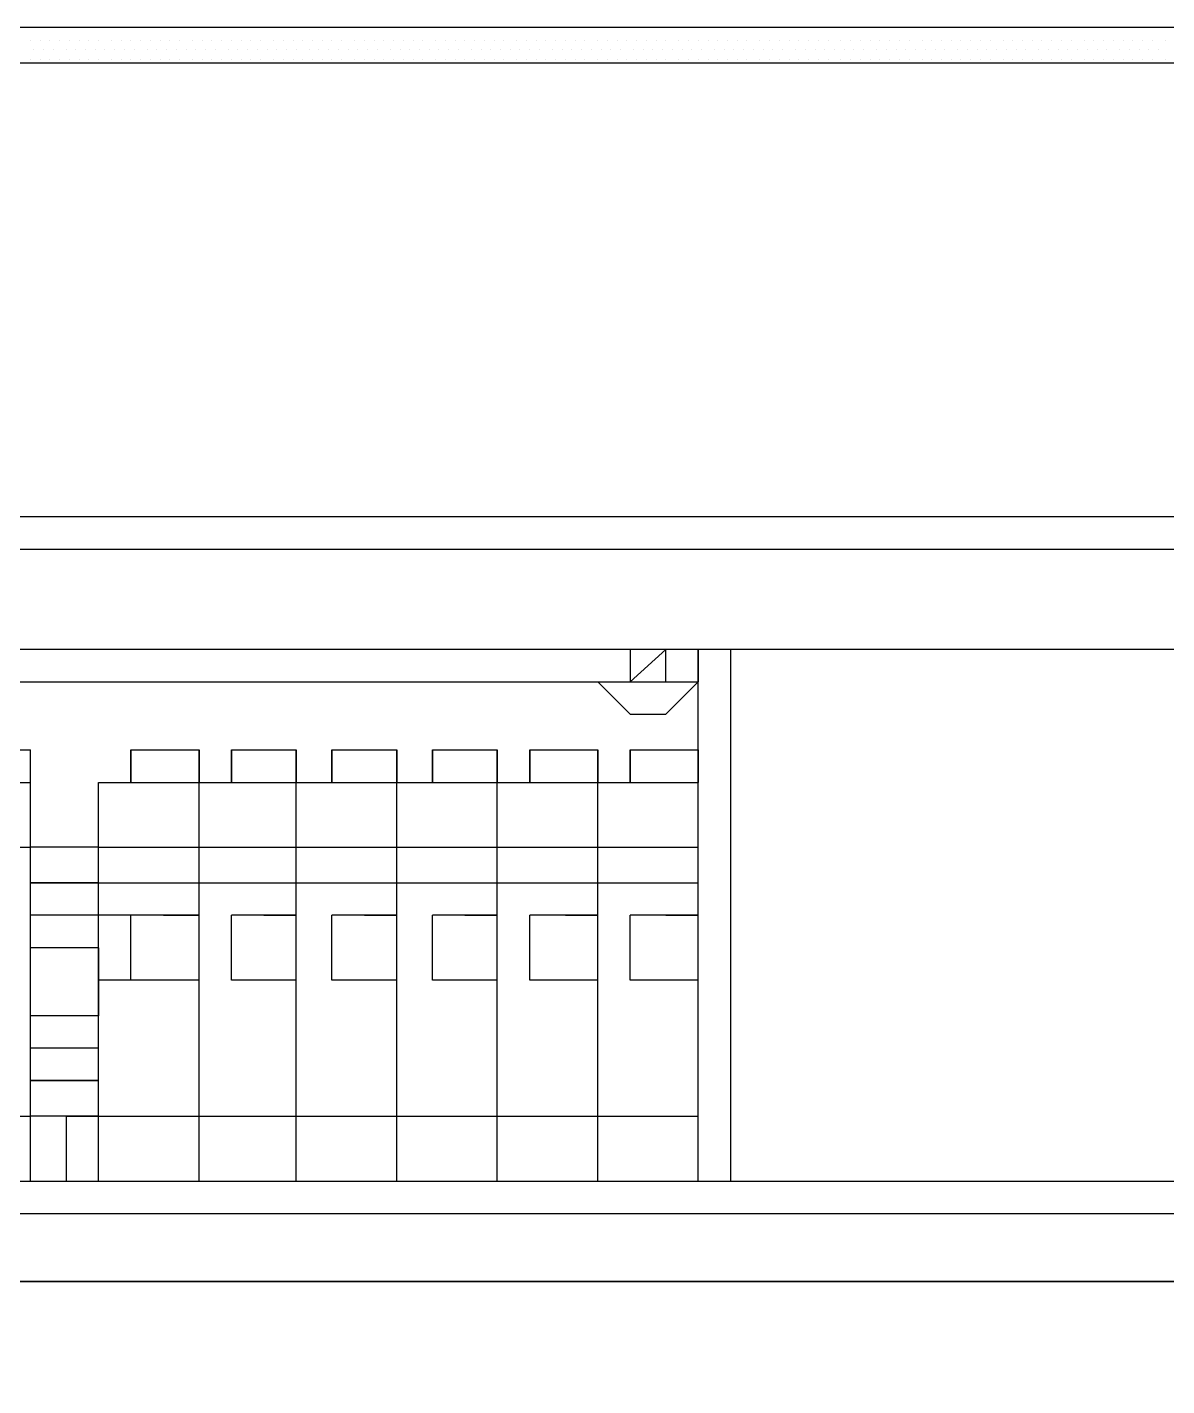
# Model space of a CAD drawing. Header units: metres. Extents: x 17 to 1264, y 17 to 859.
# Drawn here: x 344 to 394.6, y 662.2 to 722.6 of the extents above; entities that cross this region are included whole.
import ezdxf

# ---------------------------------------------------------------- set-up
doc = ezdxf.new("R2010")
doc.units = ezdxf.units.M
for name, color, linetype in [('LINES', 7, 'Continuous'), ('POLYLINES', 4, 'Continuous'), ('RECTS', 7, 'Continuous')]:
    doc.layers.add(name, color=color, linetype=linetype)

msp = doc.modelspace()

# ---------------------------------------------------------------- linework, layer by layer
at = {"layer": 'LINES'}
for p, q in [((344.298, 722.592), (344.298, 722.592)), ((344.73, 722.592), (344.73, 722.592)), ((345.162, 722.592), (345.162, 722.592)), ((345.738, 722.592), (345.738, 722.592)), ((346.17, 722.592), (346.17, 722.592)), ((346.602, 722.592), (346.602, 722.592)), ((347.034, 722.592), (347.034, 722.592)), ((347.466, 722.592), (347.466, 722.592)), ((347.898, 722.592), (347.898, 722.592)), ((348.33, 722.592), (348.33, 722.592)), ((348.762, 722.592), (348.762, 722.592)), ((349.338, 722.592), (349.338, 722.592)), ((349.77, 722.592), (349.77, 722.592)), ((350.202, 722.592), (350.202, 722.592)), ((350.634, 722.592), (350.634, 722.592)), ((351.066, 722.592), (351.066, 722.592)), ((351.498, 722.592), (351.498, 722.592)), ((351.93, 722.592), (351.93, 722.592)), ((352.362, 722.592), (352.362, 722.592)), ((352.938, 722.592), (352.938, 722.592)), ((353.37, 722.592), (353.37, 722.592)), ((353.802, 722.592), (353.802, 722.592)), ((354.234, 722.592), (354.234, 722.592)), ((354.666, 722.592), (354.666, 722.592)), ((355.098, 722.592), (355.098, 722.592)), ((355.53, 722.592), (355.53, 722.592)), ((355.962, 722.592), (355.962, 722.592)), ((356.538, 722.592), (356.538, 722.592)), ((356.97, 722.592), (356.97, 722.592)), ((357.402, 722.592), (357.402, 722.592)), ((357.834, 722.592), (357.834, 722.592)), ((358.266, 722.592), (358.266, 722.592)), ((358.698, 722.592), (358.698, 722.592)), ((359.13, 722.592), (359.13, 722.592)), ((359.562, 722.592), (359.562, 722.592)), ((360.138, 722.592), (360.138, 722.592)), ((360.57, 722.592), (360.57, 722.592)), ((361.002, 722.592), (361.002, 722.592)), ((361.434, 722.592), (361.434, 722.592)), ((361.866, 722.592), (361.866, 722.592)), ((362.298, 722.592), (362.298, 722.592)), ((362.73, 722.592), (362.73, 722.592)), ((363.162, 722.592), (363.162, 722.592)), ((363.738, 722.592), (363.738, 722.592)), ((364.17, 722.592), (364.17, 722.592)), ((364.602, 722.592), (364.602, 722.592)), ((365.034, 722.592), (365.034, 722.592)), ((365.466, 722.592), (365.466, 722.592)), ((365.898, 722.592), (365.898, 722.592)), ((366.33, 722.592), (366.33, 722.592)), ((366.762, 722.592), (366.762, 722.592)), ((367.338, 722.592), (367.338, 722.592)), ((367.77, 722.592), (367.77, 722.592)), ((368.202, 722.592), (368.202, 722.592)), ((368.634, 722.592), (368.634, 722.592)), ((369.066, 722.592), (369.066, 722.592)), ((369.498, 722.592), (369.498, 722.592)), ((369.93, 722.592), (369.93, 722.592)), ((370.362, 722.592), (370.362, 722.592)), ((370.938, 722.592), (370.938, 722.592)), ((371.37, 722.592), (371.37, 722.592)), ((371.802, 722.592), (371.802, 722.592)), ((372.234, 722.592), (372.234, 722.592)), ((372.666, 722.592), (372.666, 722.592)), ((373.098, 722.592), (373.098, 722.592)), ((373.53, 722.592), (373.53, 722.592)), ((373.962, 722.592), (373.962, 722.592)), ((374.538, 722.592), (374.538, 722.592)), ((374.97, 722.592), (374.97, 722.592)), ((375.402, 722.592), (375.402, 722.592)), ((375.834, 722.592), (375.834, 722.592)), ((376.266, 722.592), (376.266, 722.592)), ((376.698, 722.592), (376.698, 722.592)), ((377.13, 722.592), (377.13, 722.592)), ((377.562, 722.592), (377.562, 722.592)), ((378.138, 722.592), (378.138, 722.592)), ((378.57, 722.592), (378.57, 722.592)), ((379.002, 722.592), (379.002, 722.592)), ((379.434, 722.592), (379.434, 722.592)), ((379.866, 722.592), (379.866, 722.592)), ((380.298, 722.592), (380.298, 722.592)), ((380.73, 722.592), (380.73, 722.592)), ((381.162, 722.592), (381.162, 722.592)), ((381.738, 722.592), (381.738, 722.592)), ((382.17, 722.592), (382.17, 722.592)), ((382.602, 722.592), (382.602, 722.592)), ((383.034, 722.592), (383.034, 722.592)), ((383.466, 722.592), (383.466, 722.592)), ((383.898, 722.592), (383.898, 722.592)), ((384.33, 722.592), (384.33, 722.592)), ((384.762, 722.592), (384.762, 722.592)), ((385.338, 722.592), (385.338, 722.592)), ((385.77, 722.592), (385.77, 722.592)), ((386.202, 722.592), (386.202, 722.592)), ((386.634, 722.592), (386.634, 722.592)), ((387.066, 722.592), (387.066, 722.592)), ((387.498, 722.592), (387.498, 722.592)), ((387.93, 722.592), (387.93, 722.592)), ((388.362, 722.592), (388.362, 722.592)), ((388.938, 722.592), (388.938, 722.592)), ((389.37, 722.592), (389.37, 722.592)), ((389.802, 722.592), (389.802, 722.592)), ((390.234, 722.592), (390.234, 722.592)), ((390.666, 722.592), (390.666, 722.592)), ((391.098, 722.592), (391.098, 722.592)), ((391.53, 722.592), (391.53, 722.592)), ((391.962, 722.592), (391.962, 722.592)), ((392.538, 722.592), (392.538, 722.592)), ((392.97, 722.592), (392.97, 722.592)), ((393.402, 722.592), (393.402, 722.592)), ((393.834, 722.592), (393.834, 722.592)), ((394.266, 722.592), (394.266, 722.592)), ((344.154, 722.016), (344.154, 722.016)), ((344.586, 722.016), (344.586, 722.016)), ((345.018, 722.016), (345.018, 722.016)), ((345.45, 722.016), (345.45, 722.016)), ((345.882, 722.016), (345.882, 722.016)), ((346.314, 722.016), (346.314, 722.016)), ((346.746, 722.016), (346.746, 722.016)), ((347.178, 722.016), (347.178, 722.016)), ((347.754, 722.016), (347.754, 722.016)), ((348.186, 722.016), (348.186, 722.016)), ((348.618, 722.016), (348.618, 722.016)), ((349.05, 722.016), (349.05, 722.016)), ((349.482, 722.016), (349.482, 722.016)), ((349.914, 722.016), (349.914, 722.016)), ((350.346, 722.016), (350.346, 722.016)), ((350.778, 722.016), (350.778, 722.016)), ((351.354, 722.016), (351.354, 722.016)), ((351.786, 722.016), (351.786, 722.016)), ((352.218, 722.016), (352.218, 722.016)), ((352.65, 722.016), (352.65, 722.016)), ((353.082, 722.016), (353.082, 722.016)), ((353.514, 722.016), (353.514, 722.016)), ((353.946, 722.016), (353.946, 722.016)), ((354.378, 722.016), (354.378, 722.016)), ((354.954, 722.016), (354.954, 722.016)), ((355.386, 722.016), (355.386, 722.016)), ((355.818, 722.016), (355.818, 722.016)), ((356.25, 722.016), (356.25, 722.016)), ((356.682, 722.016), (356.682, 722.016)), ((357.114, 722.016), (357.114, 722.016)), ((357.546, 722.016), (357.546, 722.016)), ((357.978, 722.016), (357.978, 722.016)), ((358.554, 722.016), (358.554, 722.016)), ((358.986, 722.016), (358.986, 722.016)), ((359.418, 722.016), (359.418, 722.016)), ((359.85, 722.016), (359.85, 722.016)), ((360.282, 722.016), (360.282, 722.016)), ((360.714, 722.016), (360.714, 722.016)), ((361.146, 722.016), (361.146, 722.016)), ((361.578, 722.016), (361.578, 722.016)), ((362.154, 722.016), (362.154, 722.016)), ((362.586, 722.016), (362.586, 722.016)), ((363.018, 722.016), (363.018, 722.016)), ((363.45, 722.016), (363.45, 722.016)), ((363.882, 722.016), (363.882, 722.016)), ((364.314, 722.016), (364.314, 722.016)), ((364.746, 722.016), (364.746, 722.016)), ((365.178, 722.016), (365.178, 722.016)), ((365.754, 722.016), (365.754, 722.016)), ((366.186, 722.016), (366.186, 722.016)), ((366.618, 722.016), (366.618, 722.016)), ((367.05, 722.016), (367.05, 722.016)), ((367.482, 722.016), (367.482, 722.016)), ((367.914, 722.016), (367.914, 722.016)), ((368.346, 722.016), (368.346, 722.016)), ((368.778, 722.016), (368.778, 722.016)), ((369.354, 722.016), (369.354, 722.016)), ((369.786, 722.016), (369.786, 722.016)), ((370.218, 722.016), (370.218, 722.016)), ((370.65, 722.016), (370.65, 722.016)), ((371.082, 722.016), (371.082, 722.016)), ((371.514, 722.016), (371.514, 722.016)), ((371.946, 722.016), (371.946, 722.016)), ((372.378, 722.016), (372.378, 722.016)), ((372.954, 722.016), (372.954, 722.016)), ((373.386, 722.016), (373.386, 722.016)), ((373.818, 722.016), (373.818, 722.016)), ((374.25, 722.016), (374.25, 722.016)), ((374.682, 722.016), (374.682, 722.016)), ((375.114, 722.016), (375.114, 722.016)), ((375.546, 722.016), (375.546, 722.016)), ((375.978, 722.016), (375.978, 722.016)), ((376.554, 722.016), (376.554, 722.016)), ((376.986, 722.016), (376.986, 722.016)), ((377.418, 722.016), (377.418, 722.016)), ((377.85, 722.016), (377.85, 722.016)), ((378.282, 722.016), (378.282, 722.016)), ((378.714, 722.016), (378.714, 722.016)), ((379.146, 722.016), (379.146, 722.016)), ((379.578, 722.016), (379.578, 722.016)), ((380.154, 722.016), (380.154, 722.016)), ((380.586, 722.016), (380.586, 722.016)), ((381.018, 722.016), (381.018, 722.016)), ((381.45, 722.016), (381.45, 722.016)), ((381.882, 722.016), (381.882, 722.016)), ((382.314, 722.016), (382.314, 722.016)), ((382.746, 722.016), (382.746, 722.016)), ((383.178, 722.016), (383.178, 722.016)), ((383.754, 722.016), (383.754, 722.016)), ((384.186, 722.016), (384.186, 722.016)), ((384.618, 722.016), (384.618, 722.016)), ((385.05, 722.016), (385.05, 722.016)), ((385.482, 722.016), (385.482, 722.016)), ((385.914, 722.016), (385.914, 722.016)), ((386.346, 722.016), (386.346, 722.016)), ((386.778, 722.016), (386.778, 722.016)), ((387.354, 722.016), (387.354, 722.016)), ((387.786, 722.016), (387.786, 722.016)), ((388.218, 722.016), (388.218, 722.016)), ((388.65, 722.016), (388.65, 722.016)), ((389.082, 722.016), (389.082, 722.016)), ((389.514, 722.016), (389.514, 722.016)), ((389.946, 722.016), (389.946, 722.016)), ((390.378, 722.016), (390.378, 722.016)), ((390.954, 722.016), (390.954, 722.016)), ((391.386, 722.016), (391.386, 722.016)), ((391.818, 722.016), (391.818, 722.016)), ((392.25, 722.016), (392.25, 722.016)), ((392.682, 722.016), (392.682, 722.016)), ((393.114, 722.016), (393.114, 722.016)), ((393.546, 722.016), (393.546, 722.016)), ((393.978, 722.016), (393.978, 722.016)), ((394.554, 722.016), (394.554, 722.016)), ((344.298, 721.584), (344.298, 721.584)), ((344.73, 721.584), (344.73, 721.584)), ((345.162, 721.584), (345.162, 721.584)), ((345.738, 721.584), (345.738, 721.584)), ((346.17, 721.584), (346.17, 721.584)), ((346.602, 721.584), (346.602, 721.584)), ((347.034, 721.584), (347.034, 721.584)), ((347.466, 721.584), (347.466, 721.584)), ((347.898, 721.584), (347.898, 721.584)), ((348.33, 721.584), (348.33, 721.584)), ((348.762, 721.584), (348.762, 721.584)), ((349.338, 721.584), (349.338, 721.584)), ((349.77, 721.584), (349.77, 721.584)), ((350.202, 721.584), (350.202, 721.584)), ((350.634, 721.584), (350.634, 721.584)), ((351.066, 721.584), (351.066, 721.584)), ((351.498, 721.584), (351.498, 721.584)), ((351.93, 721.584), (351.93, 721.584)), ((352.362, 721.584), (352.362, 721.584)), ((352.938, 721.584), (352.938, 721.584)), ((353.37, 721.584), (353.37, 721.584)), ((353.802, 721.584), (353.802, 721.584)), ((354.234, 721.584), (354.234, 721.584)), ((354.666, 721.584), (354.666, 721.584)), ((355.098, 721.584), (355.098, 721.584)), ((355.53, 721.584), (355.53, 721.584)), ((355.962, 721.584), (355.962, 721.584)), ((356.538, 721.584), (356.538, 721.584)), ((356.97, 721.584), (356.97, 721.584)), ((357.402, 721.584), (357.402, 721.584)), ((357.834, 721.584), (357.834, 721.584)), ((358.266, 721.584), (358.266, 721.584)), ((358.698, 721.584), (358.698, 721.584)), ((359.13, 721.584), (359.13, 721.584)), ((359.562, 721.584), (359.562, 721.584)), ((360.138, 721.584), (360.138, 721.584)), ((360.57, 721.584), (360.57, 721.584)), ((361.002, 721.584), (361.002, 721.584)), ((361.434, 721.584), (361.434, 721.584)), ((361.866, 721.584), (361.866, 721.584)), ((362.298, 721.584), (362.298, 721.584)), ((362.73, 721.584), (362.73, 721.584)), ((363.162, 721.584), (363.162, 721.584)), ((363.738, 721.584), (363.738, 721.584)), ((364.17, 721.584), (364.17, 721.584)), ((364.602, 721.584), (364.602, 721.584)), ((365.034, 721.584), (365.034, 721.584)), ((365.466, 721.584), (365.466, 721.584)), ((365.898, 721.584), (365.898, 721.584)), ((366.33, 721.584), (366.33, 721.584)), ((366.762, 721.584), (366.762, 721.584)), ((367.338, 721.584), (367.338, 721.584)), ((367.77, 721.584), (367.77, 721.584)), ((368.202, 721.584), (368.202, 721.584)), ((368.634, 721.584), (368.634, 721.584)), ((369.066, 721.584), (369.066, 721.584)), ((369.498, 721.584), (369.498, 721.584)), ((369.93, 721.584), (369.93, 721.584)), ((370.362, 721.584), (370.362, 721.584)), ((370.938, 721.584), (370.938, 721.584)), ((371.37, 721.584), (371.37, 721.584)), ((371.802, 721.584), (371.802, 721.584)), ((372.234, 721.584), (372.234, 721.584)), ((372.666, 721.584), (372.666, 721.584)), ((373.098, 721.584), (373.098, 721.584)), ((373.53, 721.584), (373.53, 721.584)), ((373.962, 721.584), (373.962, 721.584)), ((374.538, 721.584), (374.538, 721.584)), ((374.97, 721.584), (374.97, 721.584)), ((375.402, 721.584), (375.402, 721.584)), ((375.834, 721.584), (375.834, 721.584)), ((376.266, 721.584), (376.266, 721.584)), ((376.698, 721.584), (376.698, 721.584)), ((377.13, 721.584), (377.13, 721.584)), ((377.562, 721.584), (377.562, 721.584)), ((378.138, 721.584), (378.138, 721.584)), ((378.57, 721.584), (378.57, 721.584)), ((379.002, 721.584), (379.002, 721.584)), ((379.434, 721.584), (379.434, 721.584)), ((379.866, 721.584), (379.866, 721.584)), ((380.298, 721.584), (380.298, 721.584)), ((380.73, 721.584), (380.73, 721.584)), ((381.162, 721.584), (381.162, 721.584)), ((381.738, 721.584), (381.738, 721.584)), ((382.17, 721.584), (382.17, 721.584)), ((382.602, 721.584), (382.602, 721.584)), ((383.034, 721.584), (383.034, 721.584)), ((383.466, 721.584), (383.466, 721.584)), ((383.898, 721.584), (383.898, 721.584)), ((384.33, 721.584), (384.33, 721.584)), ((384.762, 721.584), (384.762, 721.584)), ((385.338, 721.584), (385.338, 721.584)), ((385.77, 721.584), (385.77, 721.584)), ((386.202, 721.584), (386.202, 721.584)), ((386.634, 721.584), (386.634, 721.584)), ((387.066, 721.584), (387.066, 721.584)), ((387.498, 721.584), (387.498, 721.584)), ((387.93, 721.584), (387.93, 721.584)), ((388.362, 721.584), (388.362, 721.584)), ((388.938, 721.584), (388.938, 721.584)), ((389.37, 721.584), (389.37, 721.584)), ((389.802, 721.584), (389.802, 721.584)), ((390.234, 721.584), (390.234, 721.584)), ((390.666, 721.584), (390.666, 721.584)), ((391.098, 721.584), (391.098, 721.584)), ((391.53, 721.584), (391.53, 721.584)), ((391.962, 721.584), (391.962, 721.584)), ((392.538, 721.584), (392.538, 721.584)), ((392.97, 721.584), (392.97, 721.584)), ((393.402, 721.584), (393.402, 721.584)), ((393.834, 721.584), (393.834, 721.584)), ((394.266, 721.584), (394.266, 721.584)), ((312.33, 721.008), (459.066, 721.008)), ((344.154, 721.152), (344.154, 721.152)), ((344.586, 721.152), (344.586, 721.152)), ((345.018, 721.152), (345.018, 721.152)), ((345.45, 721.152), (345.45, 721.152)), ((345.882, 721.152), (345.882, 721.152)), ((346.314, 721.152), (346.314, 721.152)), ((346.746, 721.152), (346.746, 721.152)), ((347.178, 721.152), (347.178, 721.152)), ((347.754, 721.152), (347.754, 721.152)), ((348.186, 721.152), (348.186, 721.152)), ((348.618, 721.152), (348.618, 721.152)), ((349.05, 721.152), (349.05, 721.152)), ((349.482, 721.152), (349.482, 721.152)), ((349.914, 721.152), (349.914, 721.152)), ((350.346, 721.152), (350.346, 721.152)), ((350.778, 721.152), (350.778, 721.152)), ((351.354, 721.152), (351.354, 721.152)), ((351.786, 721.152), (351.786, 721.152)), ((352.218, 721.152), (352.218, 721.152)), ((352.65, 721.152), (352.65, 721.152)), ((353.082, 721.152), (353.082, 721.152)), ((353.514, 721.152), (353.514, 721.152)), ((353.946, 721.152), (353.946, 721.152)), ((354.378, 721.152), (354.378, 721.152)), ((354.954, 721.152), (354.954, 721.152)), ((355.386, 721.152), (355.386, 721.152)), ((355.818, 721.152), (355.818, 721.152)), ((356.25, 721.152), (356.25, 721.152)), ((356.682, 721.152), (356.682, 721.152)), ((357.114, 721.152), (357.114, 721.152)), ((357.546, 721.152), (357.546, 721.152)), ((357.978, 721.152), (357.978, 721.152)), ((358.554, 721.152), (358.554, 721.152)), ((358.986, 721.152), (358.986, 721.152)), ((359.418, 721.152), (359.418, 721.152)), ((359.85, 721.152), (359.85, 721.152)), ((360.282, 721.152), (360.282, 721.152)), ((360.714, 721.152), (360.714, 721.152)), ((361.146, 721.152), (361.146, 721.152)), ((361.578, 721.152), (361.578, 721.152)), ((362.154, 721.152), (362.154, 721.152)), ((362.586, 721.152), (362.586, 721.152)), ((363.018, 721.152), (363.018, 721.152)), ((363.45, 721.152), (363.45, 721.152)), ((363.882, 721.152), (363.882, 721.152)), ((364.314, 721.152), (364.314, 721.152)), ((364.746, 721.152), (364.746, 721.152)), ((365.178, 721.152), (365.178, 721.152)), ((365.754, 721.152), (365.754, 721.152)), ((366.186, 721.152), (366.186, 721.152)), ((366.618, 721.152), (366.618, 721.152)), ((367.05, 721.152), (367.05, 721.152)), ((367.482, 721.152), (367.482, 721.152)), ((367.914, 721.152), (367.914, 721.152)), ((368.346, 721.152), (368.346, 721.152)), ((368.778, 721.152), (368.778, 721.152)), ((369.354, 721.152), (369.354, 721.152)), ((369.786, 721.152), (369.786, 721.152)), ((370.218, 721.152), (370.218, 721.152)), ((370.65, 721.152), (370.65, 721.152)), ((371.082, 721.152), (371.082, 721.152)), ((371.514, 721.152), (371.514, 721.152)), ((371.946, 721.152), (371.946, 721.152)), ((372.378, 721.152), (372.378, 721.152)), ((372.954, 721.152), (372.954, 721.152)), ((373.386, 721.152), (373.386, 721.152)), ((373.818, 721.152), (373.818, 721.152)), ((374.25, 721.152), (374.25, 721.152)), ((374.682, 721.152), (374.682, 721.152)), ((375.114, 721.152), (375.114, 721.152)), ((375.546, 721.152), (375.546, 721.152)), ((375.978, 721.152), (375.978, 721.152)), ((376.554, 721.152), (376.554, 721.152)), ((376.986, 721.152), (376.986, 721.152)), ((377.418, 721.152), (377.418, 721.152)), ((377.85, 721.152), (377.85, 721.152)), ((378.282, 721.152), (378.282, 721.152)), ((378.714, 721.152), (378.714, 721.152)), ((379.146, 721.152), (379.146, 721.152)), ((379.578, 721.152), (379.578, 721.152)), ((380.154, 721.152), (380.154, 721.152)), ((380.586, 721.152), (380.586, 721.152)), ((381.018, 721.152), (381.018, 721.152)), ((381.45, 721.152), (381.45, 721.152)), ((381.882, 721.152), (381.882, 721.152)), ((382.314, 721.152), (382.314, 721.152)), ((382.746, 721.152), (382.746, 721.152)), ((383.178, 721.152), (383.178, 721.152)), ((383.754, 721.152), (383.754, 721.152)), ((384.186, 721.152), (384.186, 721.152)), ((384.618, 721.152), (384.618, 721.152)), ((385.05, 721.152), (385.05, 721.152)), ((385.482, 721.152), (385.482, 721.152)), ((385.914, 721.152), (385.914, 721.152)), ((386.346, 721.152), (386.346, 721.152)), ((386.778, 721.152), (386.778, 721.152)), ((387.354, 721.152), (387.354, 721.152)), ((387.786, 721.152), (387.786, 721.152)), ((388.218, 721.152), (388.218, 721.152)), ((388.65, 721.152), (388.65, 721.152)), ((389.082, 721.152), (389.082, 721.152)), ((389.514, 721.152), (389.514, 721.152)), ((389.946, 721.152), (389.946, 721.152)), ((390.378, 721.152), (390.378, 721.152)), ((390.954, 721.152), (390.954, 721.152)), ((391.386, 721.152), (391.386, 721.152)), ((391.818, 721.152), (391.818, 721.152)), ((392.25, 721.152), (392.25, 721.152)), ((392.682, 721.152), (392.682, 721.152)), ((393.114, 721.152), (393.114, 721.152)), ((393.546, 721.152), (393.546, 721.152)), ((393.978, 721.152), (393.978, 721.152)), ((394.554, 721.152), (394.554, 721.152)), ((312.762, 700.848), (464.826, 700.848)), ((313.05, 700.848), (464.106, 700.848)), ((326.442, 699.408), (449.274, 699.408)), ((327.882, 699.408), (449.274, 699.408)), ((441.93, 694.944), (332.346, 694.944)), ((373.818, 671.328), (373.818, 694.944)), ((373.818, 694.944), (373.818, 693.504)), ((375.258, 671.328), (375.258, 694.944)), ((333.786, 693.504), (373.818, 693.504)), ((335.37, 690.48), (344.154, 690.48)), ((344.154, 671.328), (344.154, 690.48)), ((348.618, 690.48), (351.642, 690.48)), ((348.618, 690.48), (348.618, 689.04)), ((348.618, 689.04), (348.618, 690.48)), ((351.642, 689.04), (351.642, 690.48)), ((351.642, 690.48), (351.642, 689.04)), ((353.082, 690.48), (355.962, 690.48)), ((353.082, 690.48), (353.082, 689.04)), ((353.082, 689.04), (353.082, 690.48)), ((355.962, 689.04), (355.962, 690.48)), ((355.962, 690.48), (355.962, 689.04)), ((357.546, 690.48), (357.546, 689.04)), ((357.546, 690.48), (360.426, 690.48)), ((357.546, 689.04), (357.546, 690.48)), ((360.426, 689.04), (360.426, 690.48)), ((360.426, 690.48), (360.426, 689.04)), ((362.01, 690.48), (362.01, 689.04)), ((362.01, 690.48), (364.89, 690.48)), ((362.01, 689.04), (362.01, 690.48)), ((364.89, 689.04), (364.89, 690.48)), ((364.89, 690.48), (364.89, 689.04)), ((366.33, 690.48), (369.354, 690.48)), ((366.33, 690.48), (366.33, 689.04)), ((366.33, 689.04), (366.33, 690.48)), ((369.354, 689.04), (369.354, 690.48)), ((369.354, 690.48), (369.354, 689.04)), ((370.794, 690.48), (373.818, 690.48)), ((370.794, 690.48), (370.794, 689.04)), ((370.794, 689.04), (370.794, 690.48)), ((373.818, 689.04), (373.818, 690.48)), ((373.818, 690.48), (373.818, 689.04)), ((335.37, 689.04), (344.154, 689.04)), ((347.178, 689.04), (373.818, 689.04)), ((347.178, 689.04), (373.818, 689.04)), ((347.178, 671.328), (347.178, 689.04)), ((348.618, 689.04), (351.642, 689.04)), ((348.618, 689.04), (348.618, 689.04)), ((351.642, 671.328), (351.642, 689.04)), ((351.642, 689.04), (351.642, 689.04)), ((353.082, 689.04), (355.962, 689.04)), ((353.082, 689.04), (353.082, 689.04)), ((355.962, 671.328), (355.962, 689.04)), ((355.962, 689.04), (355.962, 689.04)), ((357.546, 689.04), (360.426, 689.04)), ((357.546, 689.04), (357.546, 689.04)), ((360.426, 671.328), (360.426, 689.04)), ((362.01, 689.04), (364.89, 689.04)), ((362.01, 689.04), (362.01, 689.04)), ((364.89, 671.328), (364.89, 689.04)), ((364.89, 689.04), (364.89, 689.04)), ((366.33, 689.04), (369.354, 689.04)), ((366.33, 689.04), (366.33, 689.04)), ((369.354, 671.328), (369.354, 689.04)), ((369.354, 689.04), (369.354, 689.04)), ((370.794, 689.04), (373.818, 689.04)), ((370.794, 689.04), (370.794, 689.04)), ((373.818, 689.04), (373.818, 689.04)), ((339.69, 686.16), (344.154, 686.16)), ((347.178, 686.16), (344.154, 686.16)), ((347.178, 686.16), (373.818, 686.16)), ((347.178, 684.576), (344.154, 684.576)), ((344.154, 684.576), (347.178, 684.576)), ((344.154, 684.576), (347.178, 684.576)), ((344.154, 684.576), (347.178, 684.576)), ((344.154, 684.576), (347.178, 684.576)), ((347.178, 684.576), (344.154, 684.576)), ((347.178, 684.576), (344.154, 684.576)), ((347.178, 684.576), (373.818, 684.576)), ((347.178, 683.136), (344.154, 683.136)), ((347.178, 683.136), (344.154, 683.136)), ((348.618, 683.136), (347.178, 683.136)), ((347.178, 680.256), (347.178, 683.136)), ((348.618, 680.256), (348.618, 683.136)), ((348.618, 683.136), (348.618, 683.136)), ((351.642, 683.136), (348.618, 683.136)), ((350.058, 683.136), (348.618, 683.136)), ((350.058, 683.136), (348.618, 683.136)), ((351.642, 683.136), (348.618, 683.136)), ((348.618, 683.136), (348.618, 683.136)), ((348.618, 683.136), (348.618, 683.136)), ((348.618, 683.136), (348.618, 683.136)), ((348.618, 680.256), (348.618, 683.136)), ((350.058, 683.136), (351.642, 683.136)), ((350.058, 683.136), (350.058, 683.136)), ((351.642, 683.136), (350.058, 683.136)), ((350.058, 683.136), (350.058, 683.136)), ((351.642, 683.136), (351.642, 683.136)), ((351.642, 680.256), (351.642, 683.136)), ((351.642, 680.256), (351.642, 683.136)), ((351.642, 680.256), (351.642, 683.136)), ((355.962, 683.136), (353.082, 683.136)), ((354.522, 683.136), (353.082, 683.136)), ((354.522, 683.136), (353.082, 683.136)), ((355.962, 683.136), (353.082, 683.136)), ((353.082, 683.136), (353.082, 683.136)), ((353.082, 683.136), (353.082, 683.136)), ((353.082, 683.136), (353.082, 683.136)), ((353.082, 683.136), (353.082, 683.136)), ((353.082, 683.136), (353.082, 683.136)), ((353.082, 680.256), (353.082, 683.136)), ((353.082, 680.256), (353.082, 683.136)), ((353.082, 680.256), (353.082, 683.136)), ((354.522, 683.136), (355.962, 683.136)), ((355.962, 683.136), (354.522, 683.136)), ((354.522, 683.136), (354.522, 683.136)), ((355.962, 683.136), (355.962, 683.136)), ((355.962, 683.136), (355.962, 683.136)), ((355.962, 680.256), (355.962, 683.136)), ((355.962, 680.256), (355.962, 683.136)), ((355.962, 680.256), (355.962, 683.136)), ((357.546, 683.136), (357.546, 683.136)), ((357.546, 683.136), (357.546, 683.136)), ((360.426, 683.136), (357.546, 683.136)), ((358.986, 683.136), (357.546, 683.136)), ((358.986, 683.136), (357.546, 683.136)), ((360.426, 683.136), (357.546, 683.136)), ((357.546, 683.136), (357.546, 683.136)), ((357.546, 683.136), (357.546, 683.136)), ((357.546, 683.136), (357.546, 683.136)), ((357.546, 680.256), (357.546, 683.136)), ((357.546, 680.256), (357.546, 683.136)), ((357.546, 680.256), (357.546, 683.136)), ((358.986, 683.136), (360.426, 683.136)), ((360.426, 683.136), (358.986, 683.136)), ((358.986, 683.136), (358.986, 683.136)), ((360.426, 683.136), (360.426, 683.136)), ((360.426, 683.136), (360.426, 683.136)), ((360.426, 680.256), (360.426, 683.136)), ((360.426, 680.256), (360.426, 683.136)), ((360.426, 680.256), (360.426, 683.136)), ((362.01, 683.136), (362.01, 683.136)), ((362.01, 683.136), (362.01, 683.136)), ((364.89, 683.136), (362.01, 683.136)), ((363.45, 683.136), (362.01, 683.136)), ((363.45, 683.136), (362.01, 683.136)), ((364.89, 683.136), (362.01, 683.136)), ((362.01, 683.136), (362.01, 683.136)), ((362.01, 683.136), (362.01, 683.136)), ((362.01, 683.136), (362.01, 683.136)), ((362.01, 680.256), (362.01, 683.136)), ((362.01, 680.256), (362.01, 683.136)), ((362.01, 680.256), (362.01, 683.136)), ((363.45, 683.136), (364.89, 683.136)), ((364.89, 683.136), (363.45, 683.136)), ((363.45, 683.136), (363.45, 683.136)), ((364.89, 683.136), (364.89, 683.136)), ((364.89, 683.136), (364.89, 683.136)), ((364.89, 680.256), (364.89, 683.136)), ((364.89, 680.256), (364.89, 683.136)), ((364.89, 680.256), (364.89, 683.136)), ((366.33, 683.136), (366.33, 683.136)), ((369.354, 683.136), (366.33, 683.136)), ((369.354, 683.136), (366.33, 683.136)), ((366.33, 683.136), (366.33, 683.136)), ((366.33, 683.136), (366.33, 683.136)), ((366.33, 683.136), (366.33, 683.136)), ((366.33, 680.256), (366.33, 683.136)), ((366.33, 680.256), (366.33, 683.136)), ((366.33, 680.256), (366.33, 683.136)), ((367.914, 683.136), (366.33, 683.136)), ((367.914, 683.136), (366.33, 683.136)), ((366.33, 683.136), (366.33, 683.136)), ((367.914, 683.136), (369.354, 683.136)), ((369.354, 683.136), (367.914, 683.136)), ((367.914, 683.136), (367.914, 683.136)), ((369.354, 683.136), (369.354, 683.136)), ((369.354, 683.136), (369.354, 683.136)), ((369.354, 680.256), (369.354, 683.136)), ((369.354, 680.256), (369.354, 683.136)), ((369.354, 680.256), (369.354, 683.136)), ((373.818, 683.136), (370.794, 683.136)), ((372.378, 683.136), (370.794, 683.136)), ((372.378, 683.136), (370.794, 683.136)), ((373.818, 683.136), (370.794, 683.136)), ((370.794, 683.136), (370.794, 683.136)), ((370.794, 683.136), (370.794, 683.136)), ((370.794, 683.136), (370.794, 683.136)), ((370.794, 683.136), (370.794, 683.136)), ((370.794, 683.136), (370.794, 683.136)), ((370.794, 680.256), (370.794, 683.136)), ((370.794, 680.256), (370.794, 683.136)), ((370.794, 680.256), (370.794, 683.136)), ((372.378, 683.136), (373.818, 683.136)), ((373.818, 683.136), (372.378, 683.136)), ((372.378, 683.136), (372.378, 683.136)), ((373.818, 683.136), (373.818, 683.136)), ((373.818, 683.136), (373.818, 683.136)), ((373.818, 680.256), (373.818, 683.136)), ((373.818, 680.256), (373.818, 683.136)), ((373.818, 680.256), (373.818, 683.136)), ((347.178, 681.696), (344.154, 681.696)), ((347.178, 681.696), (344.154, 681.696)), ((347.178, 681.696), (347.178, 678.672)), ((348.618, 680.256), (347.178, 680.256)), ((347.178, 680.256), (347.178, 680.256)), ((347.178, 680.256), (347.178, 680.256)), ((351.642, 680.256), (348.618, 680.256)), ((351.642, 680.256), (351.642, 680.256)), ((355.962, 680.256), (353.082, 680.256)), ((353.082, 680.256), (353.082, 680.256)), ((355.962, 680.256), (355.962, 680.256)), ((360.426, 680.256), (357.546, 680.256)), ((357.546, 680.256), (357.546, 680.256)), ((360.426, 680.256), (360.426, 680.256)), ((364.89, 680.256), (362.01, 680.256)), ((362.01, 680.256), (362.01, 680.256)), ((364.89, 680.256), (364.89, 680.256)), ((369.354, 680.256), (366.33, 680.256)), ((366.33, 680.256), (366.33, 680.256)), ((369.354, 680.256), (369.354, 680.256)), ((373.818, 680.256), (370.794, 680.256)), ((370.794, 680.256), (370.794, 680.256)), ((373.818, 680.256), (373.818, 680.256)), ((347.178, 678.672), (344.154, 678.672)), ((347.178, 678.672), (344.154, 678.672)), ((347.178, 677.232), (344.154, 677.232)), ((347.178, 677.232), (344.154, 677.232)), ((344.154, 675.792), (347.178, 675.792)), ((344.154, 675.792), (347.178, 675.792)), ((347.178, 675.792), (344.154, 675.792)), ((347.178, 675.792), (344.154, 675.792)), ((347.178, 675.792), (344.154, 675.792)), ((347.178, 675.792), (344.154, 675.792)), ((339.69, 674.208), (344.154, 674.208)), ((347.178, 674.208), (344.154, 674.208)), ((347.178, 674.208), (344.154, 674.208)), ((345.738, 674.208), (347.178, 674.208)), ((345.738, 674.208), (345.738, 674.208)), ((345.738, 674.208), (345.738, 671.328)), ((347.178, 674.208), (373.818, 674.208)), ((347.178, 674.208), (373.818, 674.208)), ((347.178, 671.328), (347.178, 674.208)), ((347.178, 674.208), (347.178, 674.208)), ((332.346, 671.328), (441.93, 671.328)), ((335.37, 671.328), (344.154, 671.328)), ((347.178, 671.328), (373.818, 671.328)), ((347.178, 671.328), (373.818, 671.328)), ((330.906, 669.888), (444.81, 669.888)), ((326.442, 666.864), (449.274, 666.864)), ((443.37, 666.864), (332.346, 666.864))]:
    msp.add_line(p, q, dxfattribs=at)
at = {"layer": 'POLYLINES'}
for points in [[(370.794, 694.944), (370.794, 693.504), (372.378, 694.944), (370.794, 694.944)], [(370.794, 694.944), (370.794, 693.504), (372.378, 693.504), (372.378, 694.944)], [(369.354, 693.504), (370.794, 692.064), (372.378, 692.064), (373.818, 693.504)]]:
    msp.add_lwpolyline(points, dxfattribs=at)
at = {"layer": 'RECTS'}
for points in [[(310.89, 722.592), (466.842, 722.592), (466.842, 124.272), (310.89, 124.272)], [(312.33, 721.008), (465.402, 721.008), (465.402, 125.712), (312.33, 125.712)]]:
    msp.add_lwpolyline(points, dxfattribs=at)

doc.saveas('drawing.dxf')
